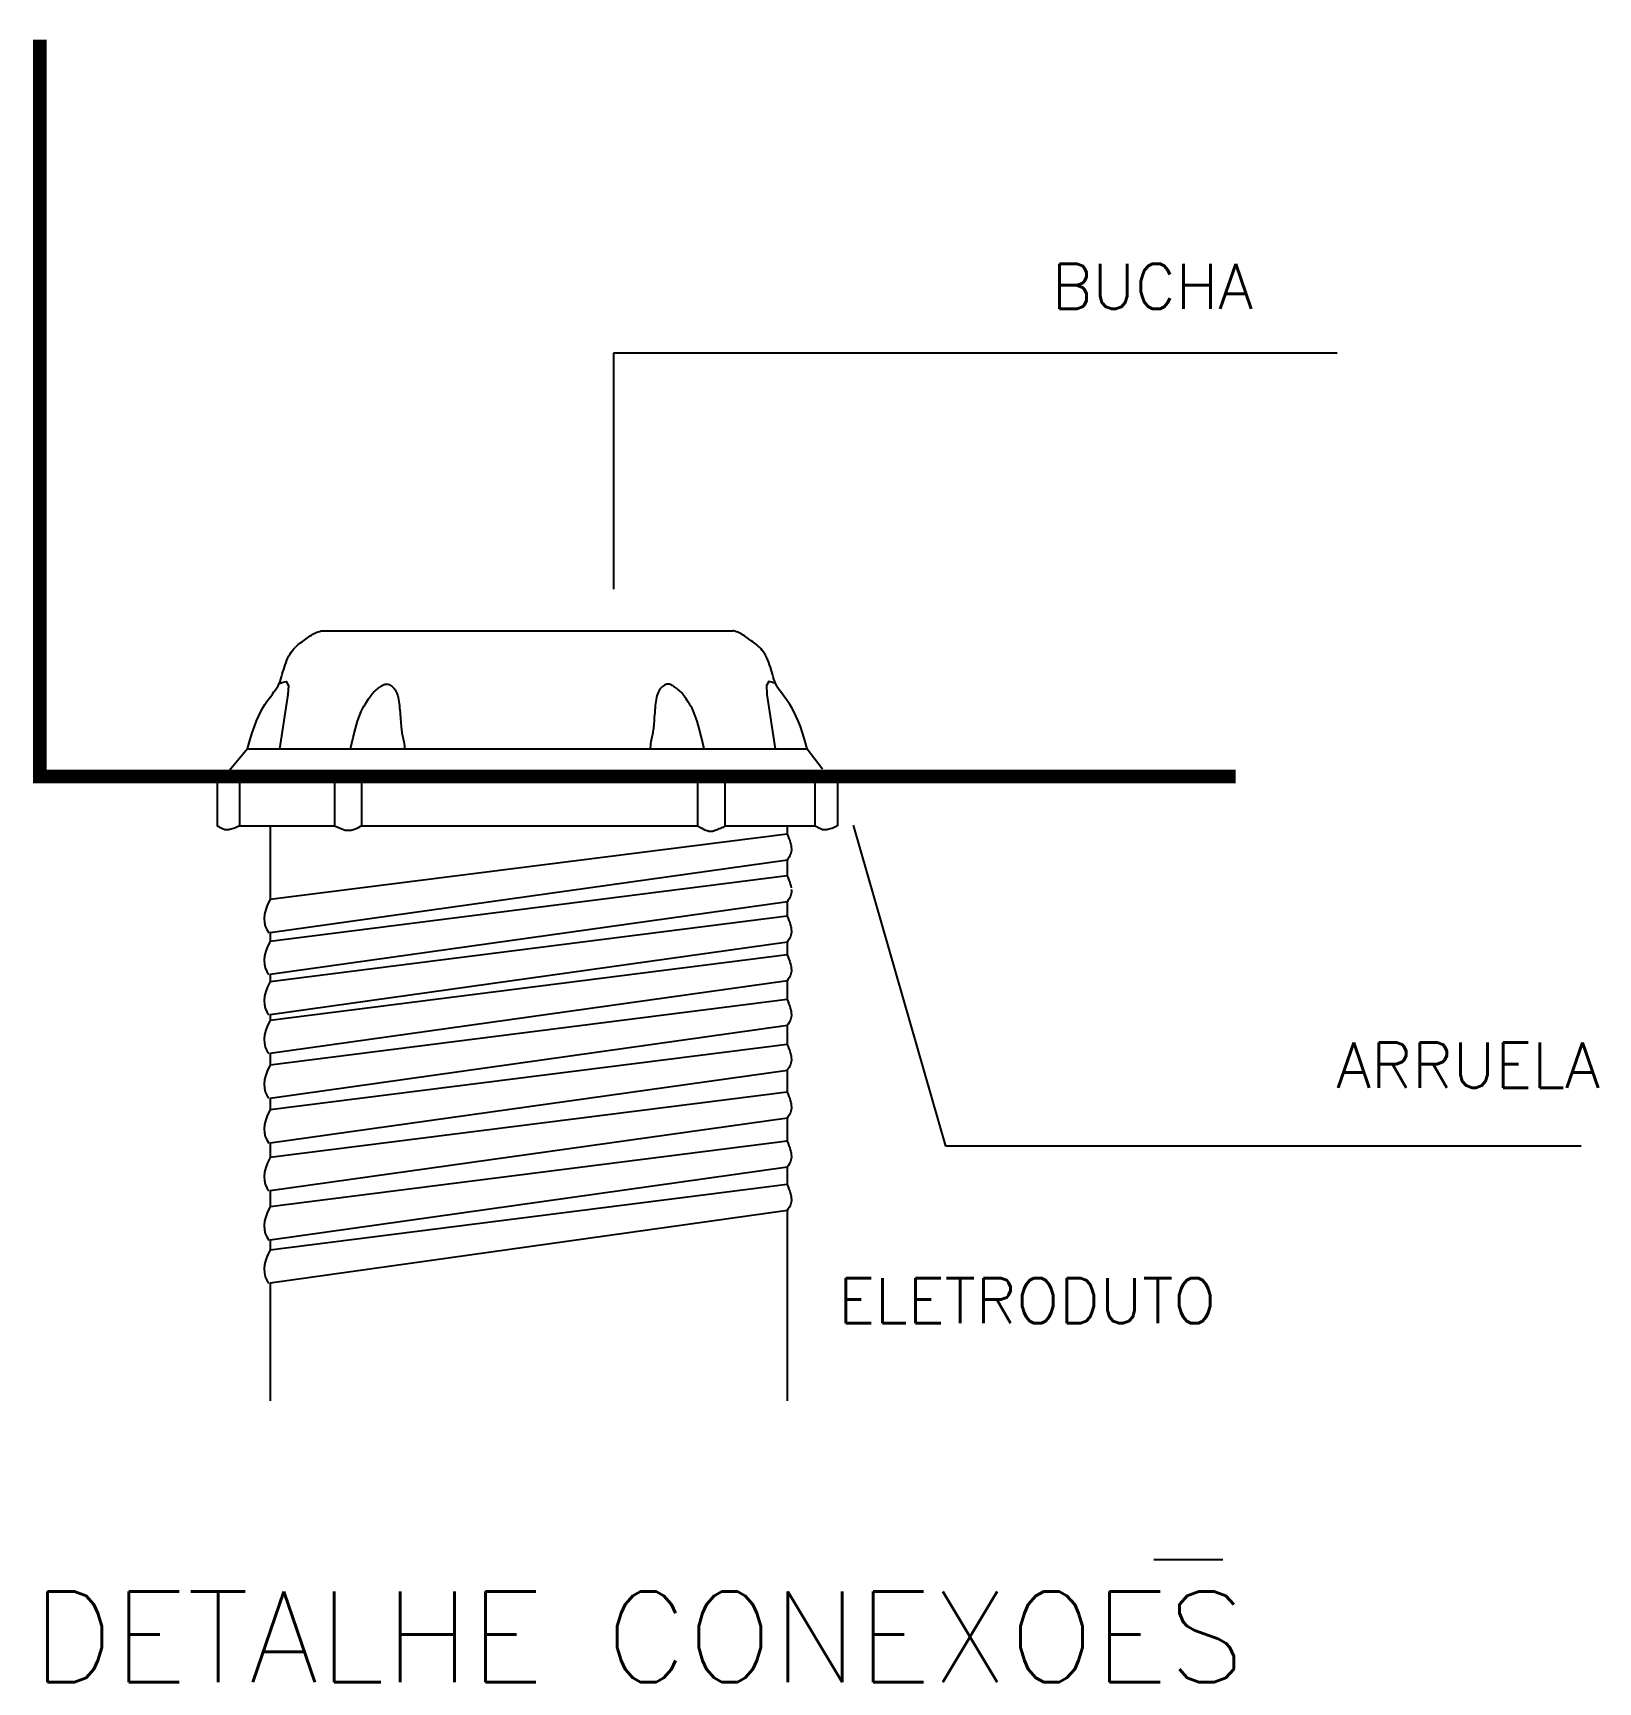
# Model space of a CAD drawing. Extents: x 0.0052 to 0.0744, y 0.0038 to 0.0768.
import ezdxf

# ---------------------------------------------------------------- set-up
doc = ezdxf.new("R2010")
doc.units = 0
doc.header["$LTSCALE"] = 200
doc.header["$MEASUREMENT"] = 0
doc.layers.add('DETALHES-DIVERSOS', color=7, linetype='CONTINUOUS')
doc.styles.add('ROMMANS', font='ROMANS.shx', dxfattribs={"height": 100})

msp = doc.modelspace()

# ---------------------------------------------------------------- linework, layer by layer
at = {"layer": 'DETALHES-DIVERSOS'}
for p, q in [((0.062855, 0.062627), (0.03085, 0.062627)), ((0.03085, 0.062627), (0.03085, 0.052183)), ((0.017948, 0.050347), (0.036127, 0.050347)), ((0.014667, 0.045119), (0.013851, 0.044148)), ((0.014667, 0.045119), (0.039408, 0.045119)), ((0.039408, 0.045119), (0.040091, 0.044234)), ((0.018504, 0.043608), (0.018504, 0.041714)), ((0.019701, 0.043608), (0.019701, 0.041714)), ((0.034565, 0.043608), (0.034565, 0.041714)), ((0.035763, 0.043608), (0.035763, 0.041714)), ((0.015663, 0.04174), (0.015663, 0.038452)), ((0.038524, 0.041714), (0.038524, 0.041353)), ((0.045546, 0.027543), (0.041464, 0.04174)), ((0.038524, 0.041353), (0.01566, 0.038451)), ((0.038543, 0.040203), (0.015663, 0.036985)), ((0.038524, 0.0402), (0.038524, 0.039506)), ((0.038524, 0.039506), (0.01566, 0.036604)), ((0.038543, 0.038356), (0.015663, 0.035138)), ((0.038524, 0.038353), (0.038524, 0.037725)), ((0.038524, 0.037725), (0.01566, 0.034823)), ((0.015663, 0.036985), (0.015663, 0.036605)), ((0.038543, 0.036575), (0.015663, 0.033357)), ((0.038524, 0.036573), (0.038524, 0.03601)), ((0.038524, 0.03601), (0.01566, 0.033108)), ((0.015663, 0.035138), (0.015663, 0.034824)), ((0.038543, 0.03486), (0.015663, 0.031642)), ((0.038524, 0.034857), (0.038524, 0.034031)), ((0.038524, 0.034031), (0.01566, 0.031129)), ((0.015663, 0.033357), (0.015663, 0.033109)), ((0.038543, 0.032881), (0.015663, 0.029663)), ((0.038524, 0.032879), (0.038524, 0.032052)), ((0.038524, 0.032052), (0.01566, 0.02915)), ((0.015663, 0.031642), (0.015663, 0.03113)), ((0.038543, 0.030902), (0.015663, 0.027684)), ((0.038524, 0.0309), (0.038524, 0.029941)), ((0.038524, 0.029941), (0.01566, 0.02704)), ((0.015663, 0.029663), (0.015663, 0.029151)), ((0.038543, 0.028792), (0.015663, 0.025574)), ((0.038524, 0.028789), (0.038524, 0.027764)), ((0.038524, 0.027764), (0.01566, 0.024863)), ((0.015663, 0.027684), (0.015663, 0.02704)), ((0.073632, 0.027543), (0.045546, 0.027543)), ((0.038543, 0.026615), (0.015663, 0.023397)), ((0.038524, 0.026612), (0.038524, 0.025851)), ((0.038524, 0.025851), (0.01566, 0.02295)), ((0.015663, 0.025574), (0.015663, 0.024863)), ((0.038543, 0.024702), (0.015663, 0.021484)), ((0.038524, 0.024699), (0.038524, 0.016283)), ((0.015663, 0.023397), (0.015663, 0.02295)), ((0.015663, 0.021484), (0.015663, 0.016283)), ((0.054735, 0.009268), (0.057791, 0.009268))]:
    msp.add_line(p, q, dxfattribs=at)
at = {"layer": 'DETALHES-DIVERSOS', "const_width": 0.0006}
msp.add_lwpolyline([(0.005475, 0.076481), (0.005475, 0.043895), (0.058365, 0.043895)], dxfattribs=at)
at = {"layer": 'DETALHES-DIVERSOS'}
for points in [[(0.014667, 0.045119), (0.014767, 0.045493), (0.014866, 0.045822), (0.014965, 0.04611), (0.015062, 0.046361), (0.015158, 0.04658), (0.015253, 0.04677), (0.015345, 0.046936), (0.015435, 0.047083), (0.015523, 0.047214), (0.015607, 0.047333), (0.015687, 0.047441), (0.015762, 0.047541), (0.015833, 0.047635), (0.015899, 0.047727), (0.015959, 0.047818), (0.016012, 0.04791), (0.016058, 0.048006), (0.016099, 0.048106), (0.016136, 0.048208), (0.016169, 0.048313), (0.0162, 0.048418), (0.01623, 0.048525), (0.016261, 0.048631), (0.016293, 0.048737), (0.016327, 0.048842), (0.016365, 0.048944), (0.016405, 0.049044), (0.016448, 0.04914), (0.016494, 0.049232), (0.016542, 0.049319), (0.016593, 0.0494), (0.016647, 0.049476), (0.016704, 0.049544), (0.016763, 0.049607), (0.016824, 0.049664), (0.016886, 0.049718), (0.016948, 0.049767), (0.017011, 0.049814), (0.017074, 0.04986), (0.017135, 0.049904), (0.017195, 0.049948), (0.017255, 0.049992), (0.017313, 0.050035), (0.017372, 0.050077), (0.01743, 0.050117), (0.017488, 0.050154), (0.017548, 0.05019), (0.017608, 0.050222), (0.017669, 0.05025), (0.01773, 0.050276), (0.017787, 0.050297), (0.017839, 0.050315), (0.017883, 0.050329), (0.017918, 0.050339), (0.01794, 0.050345), (0.017948, 0.050347)], [(0.039408, 0.045119), (0.039308, 0.045493), (0.039209, 0.045822), (0.03911, 0.04611), (0.039013, 0.046361), (0.038917, 0.04658), (0.038822, 0.04677), (0.03873, 0.046936), (0.03864, 0.047083), (0.038552, 0.047214), (0.038468, 0.047333), (0.038388, 0.047441), (0.038313, 0.047541), (0.038242, 0.047635), (0.038176, 0.047727), (0.038116, 0.047818), (0.038063, 0.04791), (0.038017, 0.048006), (0.037976, 0.048106), (0.037939, 0.048208), (0.037906, 0.048313), (0.037875, 0.048418), (0.037845, 0.048525), (0.037814, 0.048631), (0.037782, 0.048737), (0.037748, 0.048842), (0.03771, 0.048944), (0.03767, 0.049044), (0.037627, 0.04914), (0.037581, 0.049232), (0.037533, 0.049319), (0.037482, 0.0494), (0.037428, 0.049476), (0.037371, 0.049544), (0.037312, 0.049607), (0.037251, 0.049664), (0.037189, 0.049718), (0.037127, 0.049767), (0.037064, 0.049814), (0.037002, 0.04986), (0.03694, 0.049904), (0.03688, 0.049948), (0.03682, 0.049992), (0.036762, 0.050035), (0.036703, 0.050077), (0.036645, 0.050117), (0.036587, 0.050154), (0.036527, 0.05019), (0.036467, 0.050222), (0.036406, 0.05025), (0.036345, 0.050276), (0.036288, 0.050297), (0.036236, 0.050315), (0.036192, 0.050329), (0.036157, 0.050339), (0.036135, 0.050345), (0.036127, 0.050347)], [(0.016058, 0.048006), (0.016235, 0.048071), (0.016365, 0.048097), (0.016468, 0.047916), (0.016442, 0.047528), (0.01608, 0.04512)], [(0.019217, 0.045125), (0.019333, 0.045622), (0.019437, 0.046022), (0.019531, 0.046339), (0.019615, 0.046584), (0.01969, 0.046771), (0.019757, 0.046913), (0.019818, 0.047022), (0.019873, 0.047111), (0.019924, 0.04719), (0.01997, 0.047263), (0.020014, 0.04733), (0.020055, 0.047392), (0.020095, 0.047448), (0.020134, 0.0475), (0.020173, 0.047549), (0.020213, 0.047595), (0.020254, 0.047637), (0.020297, 0.047678), (0.020341, 0.047716), (0.020385, 0.047752), (0.020429, 0.047785), (0.020472, 0.047817), (0.020515, 0.047847), (0.020557, 0.047875), (0.020597, 0.047901), (0.020636, 0.047925), (0.020674, 0.047945), (0.020712, 0.047962), (0.02075, 0.047974), (0.02079, 0.047981), (0.020831, 0.047981), (0.020874, 0.047974), (0.020919, 0.047961), (0.020966, 0.047939), (0.021013, 0.047911), (0.02106, 0.047876), (0.021106, 0.047835), (0.02115, 0.047787), (0.02119, 0.047734), (0.021227, 0.047676), (0.021258, 0.047612), (0.021285, 0.047544), (0.021308, 0.04747), (0.021327, 0.047392), (0.021344, 0.047309), (0.021358, 0.047222), (0.02137, 0.04713), (0.02138, 0.047034), (0.02139, 0.046933), (0.021399, 0.04683), (0.021408, 0.046726), (0.021416, 0.046622), (0.021423, 0.04652), (0.02143, 0.046421), (0.021437, 0.046326), (0.021444, 0.046238), (0.021451, 0.046156), (0.021458, 0.046082), (0.021465, 0.046012), (0.021473, 0.045946), (0.021482, 0.045884), (0.021492, 0.045822), (0.021504, 0.045761), (0.021516, 0.045699), (0.021531, 0.045635), (0.021546, 0.045569), (0.021561, 0.045498), (0.021575, 0.045424), (0.021588, 0.045345), (0.021598, 0.04526), (0.021604, 0.045169), (0.021607, 0.045071)], [(0.034858, 0.045125), (0.034742, 0.045622), (0.034638, 0.046022), (0.034544, 0.046339), (0.03446, 0.046584), (0.034385, 0.046771), (0.034318, 0.046913), (0.034257, 0.047022), (0.034202, 0.047111), (0.034151, 0.04719), (0.034105, 0.047263), (0.034061, 0.04733), (0.03402, 0.047392), (0.03398, 0.047448), (0.033941, 0.0475), (0.033902, 0.047549), (0.033862, 0.047595), (0.033821, 0.047637), (0.033778, 0.047678), (0.033734, 0.047716), (0.03369, 0.047752), (0.033646, 0.047785), (0.033603, 0.047817), (0.03356, 0.047847), (0.033518, 0.047875), (0.033478, 0.047901), (0.03344, 0.047925), (0.033401, 0.047945), (0.033363, 0.047962), (0.033325, 0.047974), (0.033285, 0.047981), (0.033244, 0.047981), (0.033201, 0.047974), (0.033156, 0.047961), (0.033109, 0.047939), (0.033062, 0.047911), (0.033015, 0.047876), (0.032969, 0.047835), (0.032925, 0.047787), (0.032885, 0.047734), (0.032848, 0.047676), (0.032817, 0.047612), (0.03279, 0.047544), (0.032767, 0.04747), (0.032748, 0.047392), (0.032731, 0.047309), (0.032717, 0.047222), (0.032705, 0.04713), (0.032695, 0.047034), (0.032685, 0.046933), (0.032676, 0.04683), (0.032667, 0.046726), (0.032659, 0.046622), (0.032652, 0.04652), (0.032645, 0.046421), (0.032638, 0.046326), (0.032631, 0.046238), (0.032624, 0.046156), (0.032617, 0.046082), (0.03261, 0.046012), (0.032602, 0.045946), (0.032593, 0.045884), (0.032583, 0.045822), (0.032572, 0.045761), (0.032559, 0.045699), (0.032544, 0.045635), (0.032529, 0.045569), (0.032514, 0.045498), (0.0325, 0.045424), (0.032487, 0.045345), (0.032477, 0.04526), (0.032471, 0.045169), (0.032468, 0.045071)], [(0.038017, 0.048006), (0.03784, 0.048071), (0.03771, 0.048097), (0.037607, 0.047916), (0.037633, 0.047528), (0.037995, 0.04512)], [(0.013316, 0.043608), (0.013316, 0.041714)], [(0.014314, 0.043608), (0.014314, 0.041714)], [(0.039753, 0.043608), (0.039753, 0.041714)], [(0.040761, 0.041714), (0.040761, 0.043608)], [(0.014314, 0.041714), (0.014216, 0.041669), (0.014131, 0.041633), (0.014055, 0.041604), (0.013988, 0.041582), (0.01393, 0.041565), (0.013878, 0.041553), (0.013832, 0.041545), (0.01379, 0.041541), (0.013753, 0.041538), (0.013718, 0.041538), (0.013685, 0.041541), (0.013654, 0.041546), (0.013623, 0.041553), (0.013592, 0.041563), (0.01356, 0.041576), (0.013527, 0.041592), (0.013491, 0.04161), (0.013455, 0.04163), (0.01342, 0.04165), (0.013387, 0.04167), (0.013358, 0.041687), (0.013336, 0.041701), (0.013321, 0.04171), (0.013316, 0.041714)], [(0.014314, 0.041714), (0.018504, 0.041714)], [(0.018504, 0.041714), (0.018762, 0.041608), (0.018983, 0.04153), (0.019243, 0.041517), (0.019399, 0.041569), (0.019568, 0.041647), (0.019686, 0.041712)], [(0.019701, 0.041714), (0.034565, 0.041714)], [(0.034565, 0.041714), (0.034663, 0.041657), (0.034748, 0.04161), (0.034821, 0.041573), (0.034883, 0.041543), (0.034937, 0.04152), (0.034985, 0.041503), (0.035026, 0.041491), (0.035064, 0.041484), (0.0351, 0.041479), (0.035133, 0.041477), (0.035164, 0.041478), (0.035194, 0.04148), (0.035221, 0.041484), (0.035247, 0.04149), (0.035272, 0.041496), (0.035295, 0.041504), (0.035318, 0.041512), (0.035339, 0.04152), (0.035359, 0.041528), (0.035379, 0.041536), (0.035398, 0.041545), (0.035417, 0.041553), (0.035435, 0.041561), (0.035454, 0.041569), (0.035472, 0.041576), (0.03549, 0.041583), (0.035509, 0.041591), (0.035529, 0.041598), (0.035549, 0.041605), (0.035571, 0.041613), (0.035594, 0.041622), (0.035618, 0.041632), (0.035644, 0.041642), (0.03567, 0.041653), (0.035697, 0.041664), (0.035722, 0.041676), (0.035745, 0.041687), (0.035766, 0.041698), (0.035782, 0.041709), (0.035794, 0.041719)], [(0.035763, 0.041714), (0.039753, 0.041714)], [(0.040756, 0.041714), (0.040659, 0.041669), (0.040573, 0.041633), (0.040497, 0.041604), (0.04043, 0.041582), (0.040372, 0.041565), (0.04032, 0.041553), (0.040274, 0.041545), (0.040232, 0.041541), (0.040195, 0.041538), (0.04016, 0.041538), (0.040127, 0.041541), (0.040096, 0.041546), (0.040065, 0.041553), (0.040034, 0.041563), (0.040003, 0.041576), (0.039969, 0.041592), (0.039933, 0.04161), (0.039897, 0.04163), (0.039862, 0.04165), (0.039829, 0.04167), (0.0398, 0.041687), (0.039778, 0.041701), (0.039763, 0.04171), (0.039758, 0.041714)], [(0.038524, 0.041353), (0.038568, 0.041251), (0.038606, 0.041155), (0.038638, 0.041065), (0.038665, 0.040981), (0.038685, 0.040902), (0.038701, 0.040828), (0.03871, 0.040759), (0.038715, 0.040693), (0.038713, 0.040631), (0.038706, 0.040572), (0.038693, 0.040513), (0.038674, 0.040455), (0.038648, 0.040397), (0.038615, 0.040336), (0.038574, 0.040272), (0.038526, 0.040204)], [(0.038524, 0.039506), (0.038568, 0.039404), (0.038606, 0.039308), (0.038638, 0.039218), (0.038665, 0.039134), (0.038685, 0.039055), (0.038701, 0.038981)], [(0.03871, 0.038912), (0.038715, 0.038846), (0.038713, 0.038784), (0.038706, 0.038725), (0.038693, 0.038666), (0.038674, 0.038609), (0.038648, 0.03855), (0.038615, 0.038489), (0.038574, 0.038425), (0.038526, 0.038357)], [(0.015663, 0.038452), (0.015551, 0.03823), (0.01547, 0.038017), (0.01542, 0.037814), (0.0154, 0.037622), (0.01541, 0.037442), (0.015448, 0.037276), (0.015515, 0.037124), (0.015609, 0.036986)], [(0.038524, 0.037725), (0.038568, 0.037623), (0.038606, 0.037527), (0.038638, 0.037437), (0.038665, 0.037353), (0.038685, 0.037274), (0.038701, 0.0372), (0.03871, 0.037131), (0.038715, 0.037065), (0.038713, 0.037003), (0.038706, 0.036944), (0.038693, 0.036885), (0.038674, 0.036828), (0.038648, 0.036769), (0.038615, 0.036708), (0.038574, 0.036644), (0.038526, 0.036576)], [(0.015663, 0.036605), (0.015551, 0.036383), (0.01547, 0.03617), (0.01542, 0.035967), (0.0154, 0.035775), (0.01541, 0.035595), (0.015448, 0.035429), (0.015515, 0.035277), (0.015609, 0.035139)], [(0.038524, 0.03601), (0.038568, 0.035908), (0.038606, 0.035812), (0.038638, 0.035722), (0.038665, 0.035638), (0.038685, 0.035559), (0.038701, 0.035485), (0.03871, 0.035416), (0.038715, 0.03535), (0.038713, 0.035288), (0.038706, 0.035229), (0.038693, 0.03517), (0.038674, 0.035113), (0.038648, 0.035054), (0.038615, 0.034993), (0.038574, 0.034929), (0.038526, 0.034861)], [(0.015663, 0.034824), (0.015551, 0.034602), (0.01547, 0.034389), (0.01542, 0.034186), (0.0154, 0.033994), (0.01541, 0.033814), (0.015448, 0.033648), (0.015515, 0.033496), (0.015609, 0.033358)], [(0.038524, 0.034031), (0.038568, 0.033929), (0.038606, 0.033833), (0.038638, 0.033743), (0.038665, 0.033659), (0.038685, 0.033581), (0.038701, 0.033506), (0.03871, 0.033437), (0.038715, 0.033371), (0.038713, 0.033309), (0.038706, 0.03325), (0.038693, 0.033192), (0.038674, 0.033134), (0.038648, 0.033075), (0.038615, 0.033014), (0.038574, 0.03295), (0.038526, 0.032882)], [(0.015663, 0.033109), (0.015551, 0.032887), (0.01547, 0.032674), (0.01542, 0.032471), (0.0154, 0.032279), (0.01541, 0.032099), (0.015448, 0.031933), (0.015515, 0.031781), (0.015609, 0.031643)], [(0.038524, 0.032052), (0.038568, 0.03195), (0.038606, 0.031854), (0.038638, 0.031765), (0.038665, 0.031681), (0.038685, 0.031602), (0.038701, 0.031528), (0.03871, 0.031458), (0.038715, 0.031392), (0.038713, 0.03133), (0.038706, 0.031271), (0.038693, 0.031213), (0.038674, 0.031155), (0.038648, 0.031096), (0.038615, 0.031035), (0.038574, 0.030971), (0.038526, 0.030903)], [(0.015663, 0.03113), (0.015551, 0.030908), (0.01547, 0.030695), (0.01542, 0.030492), (0.0154, 0.0303), (0.01541, 0.03012), (0.015448, 0.029954), (0.015515, 0.029802), (0.015609, 0.029665)], [(0.038524, 0.029941), (0.038568, 0.029839), (0.038606, 0.029743), (0.038638, 0.029654), (0.038665, 0.02957), (0.038685, 0.029491), (0.038701, 0.029417), (0.03871, 0.029347), (0.038715, 0.029282), (0.038713, 0.02922), (0.038706, 0.02916), (0.038693, 0.029102), (0.038674, 0.029044), (0.038648, 0.028985), (0.038615, 0.028924), (0.038574, 0.028861), (0.038526, 0.028792)], [(0.015663, 0.029151), (0.015551, 0.028929), (0.01547, 0.028716), (0.01542, 0.028513), (0.0154, 0.028321), (0.01541, 0.028142), (0.015448, 0.027975), (0.015515, 0.027823), (0.015609, 0.027686)], [(0.038524, 0.027764), (0.038568, 0.027662), (0.038606, 0.027567), (0.038638, 0.027477), (0.038665, 0.027393), (0.038685, 0.027314), (0.038701, 0.02724), (0.03871, 0.02717), (0.038715, 0.027105), (0.038713, 0.027043), (0.038706, 0.026983), (0.038693, 0.026925), (0.038674, 0.026867), (0.038648, 0.026808), (0.038615, 0.026748), (0.038574, 0.026684), (0.038526, 0.026616)], [(0.015663, 0.02704), (0.015551, 0.026818), (0.01547, 0.026605), (0.01542, 0.026402), (0.0154, 0.02621), (0.01541, 0.026031), (0.015448, 0.025864), (0.015515, 0.025712), (0.015609, 0.025575)], [(0.038524, 0.025851), (0.038568, 0.025749), (0.038606, 0.025654), (0.038638, 0.025564), (0.038665, 0.02548), (0.038685, 0.025401), (0.038701, 0.025327), (0.03871, 0.025258), (0.038715, 0.025192), (0.038713, 0.02513), (0.038706, 0.02507), (0.038693, 0.025012), (0.038674, 0.024954), (0.038648, 0.024896), (0.038615, 0.024835), (0.038574, 0.024771), (0.038526, 0.024703)], [(0.015663, 0.024863), (0.015551, 0.024641), (0.01547, 0.024428), (0.01542, 0.024225), (0.0154, 0.024034), (0.01541, 0.023854), (0.015448, 0.023688), (0.015515, 0.023535), (0.015609, 0.023398)], [(0.015663, 0.02295), (0.015551, 0.022728), (0.01547, 0.022515), (0.01542, 0.022312), (0.0154, 0.022121), (0.01541, 0.021941), (0.015448, 0.021775), (0.015515, 0.021622), (0.015609, 0.021485)]]:
    msp.add_lwpolyline(points, dxfattribs=at)

# ---------------------------------------------------------------- texts
at = {"layer": 'DETALHES-DIVERSOS', "style": 'ROMMANS'}
for s, height, p in [('BUCHA', 0.002, (0.05022, 0.064574)), ('ARRUELA', 0.002, (0.062812, 0.030133)), ('ELETRODUTO', 0.002, (0.040777, 0.019715)), ('DETALHE CONEXOES', 0.004, (0.005129, 0.003849))]:
    msp.add_text(s, height=height, dxfattribs=at).set_placement(p)

doc.saveas('drawing.dxf')
